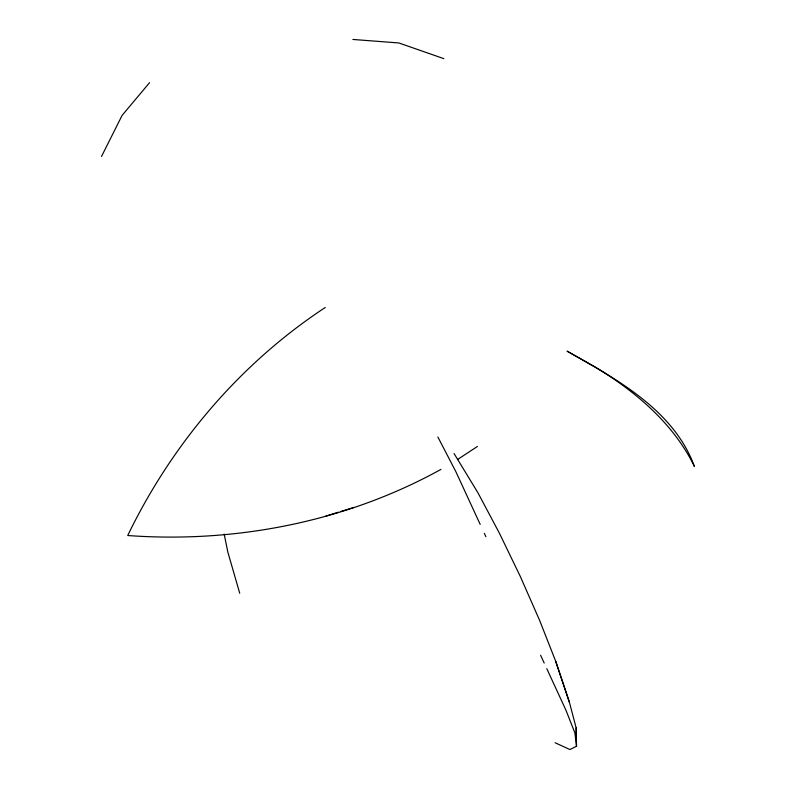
<?xml version="1.0" encoding="UTF-8"?>
<svg xmlns="http://www.w3.org/2000/svg" width="789" height="789" viewBox="0 0 789 789"><rect width="100%" height="100%" fill="white"/><g stroke="black" fill="none" stroke-linecap="round" stroke-linejoin="round"><path stroke-width="1.18" d="M101.515 156.449L122.117 115.362L149.565 82.667M477.424 446.456L457.442 459.592M325.265 307.493C240.073 363.492 172.002 443.901 127.719 535.514C235.526 543.394 346.095 521.845 440.962 469.386M325.857 516.065L338.323 512.219M340.897 511.43L353.896 507.416M352.87 39.45L398.859 42.961L443.842 58.652M555.121 742.745L569.905 749.55L576.512 746.266L576.157 727.922L569.392 702.21L555.693 661.251L539.577 620.272L520.355 576.562L499.338 533.078L477.947 492.809L454.069 453.557M437.865 436.988L455.934 471.832L480.195 524.399M484.328 533.344L485.876 536.698M540.593 655.245L544.203 663.076M546.787 668.668L565.881 710.051L574.895 732.922L576.512 746.266L576.157 727.922M569.392 702.21L555.693 661.251M239.738 593.289L227.824 552.053L224.175 534.133M596.02 367.536L567.074 351.144C616.544 379.193 673.747 409.876 694.488 466.605C673.619 423.693 636.092 392.005 596.02 367.536"/></g></svg>
